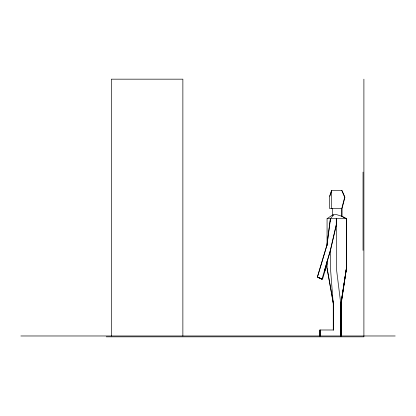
<?xml version="1.0" encoding="UTF-8"?>
<svg xmlns="http://www.w3.org/2000/svg" width="416" height="416" viewBox="0 0 416 416"><rect width="100%" height="100%" fill="white"/><g stroke="black" fill="none" stroke-linecap="round" stroke-linejoin="round"><path stroke-width="0.62" d="M330.372 218.707L326.934 245.029L317.372 277.108L322.005 279.214L317.408 277.108L327.018 245.029L330.455 218.707L333.622 214.781L336.539 214.614L341.786 216.258L346.398 218.707L346.398 268.211L340.954 303.982L340.954 335.977M341.167 335.977L341.167 303.982L346.466 268.211L346.466 218.707L341.786 216.258L341.786 208.593L344.703 197.22L341.765 190.45M340.808 335.977L340.808 303.982L346.466 268.211L341.016 303.982L341.016 335.977M321.968 279.214L330.455 250.318L336.362 224.692M341.786 208.593L329.67 208.593L329.67 196.217L331.562 190.45L341.978 190.45L344.916 197.22L341.978 208.593L341.957 216.258M324.376 270.982L330.372 250.318L336.279 224.692L336.279 218.707M327.241 263.078L322.525 279.214L318.505 277.373M324.964 270.982L326.94 264.295M329.789 196.217L331.776 190.45M327.07 245.71L327.07 218.707L332.566 214.942A16.162 0.286 -90 0 0 332.514 215.54L333.622 214.781M327.07 218.707L346.466 218.707M327.07 261.139L327.07 268.211L333.471 303.982M333.616 329.992L319.878 329.992L319.878 335.977M20.868 335.977L395.2 335.977M106.236 336.83L363.901 336.83L363.901 79.17M327.07 268.211L333.403 303.982L333.403 329.992M340.808 303.982L336.362 268.211L336.362 218.707M340.933 302.063L341.167 303.982M363.043 172.099L363.043 250.375M333.258 329.992L333.258 303.982L330.455 268.211L330.455 250.318M332.514 208.593L332.514 215.54M331.562 190.45L331.562 208.593M330.455 218.707L330.455 221.286M320.091 329.992L320.091 335.977M320.029 329.992L320.029 335.977M182.868 335.977L182.868 79.17L111.316 79.17L111.316 335.977"/></g></svg>
